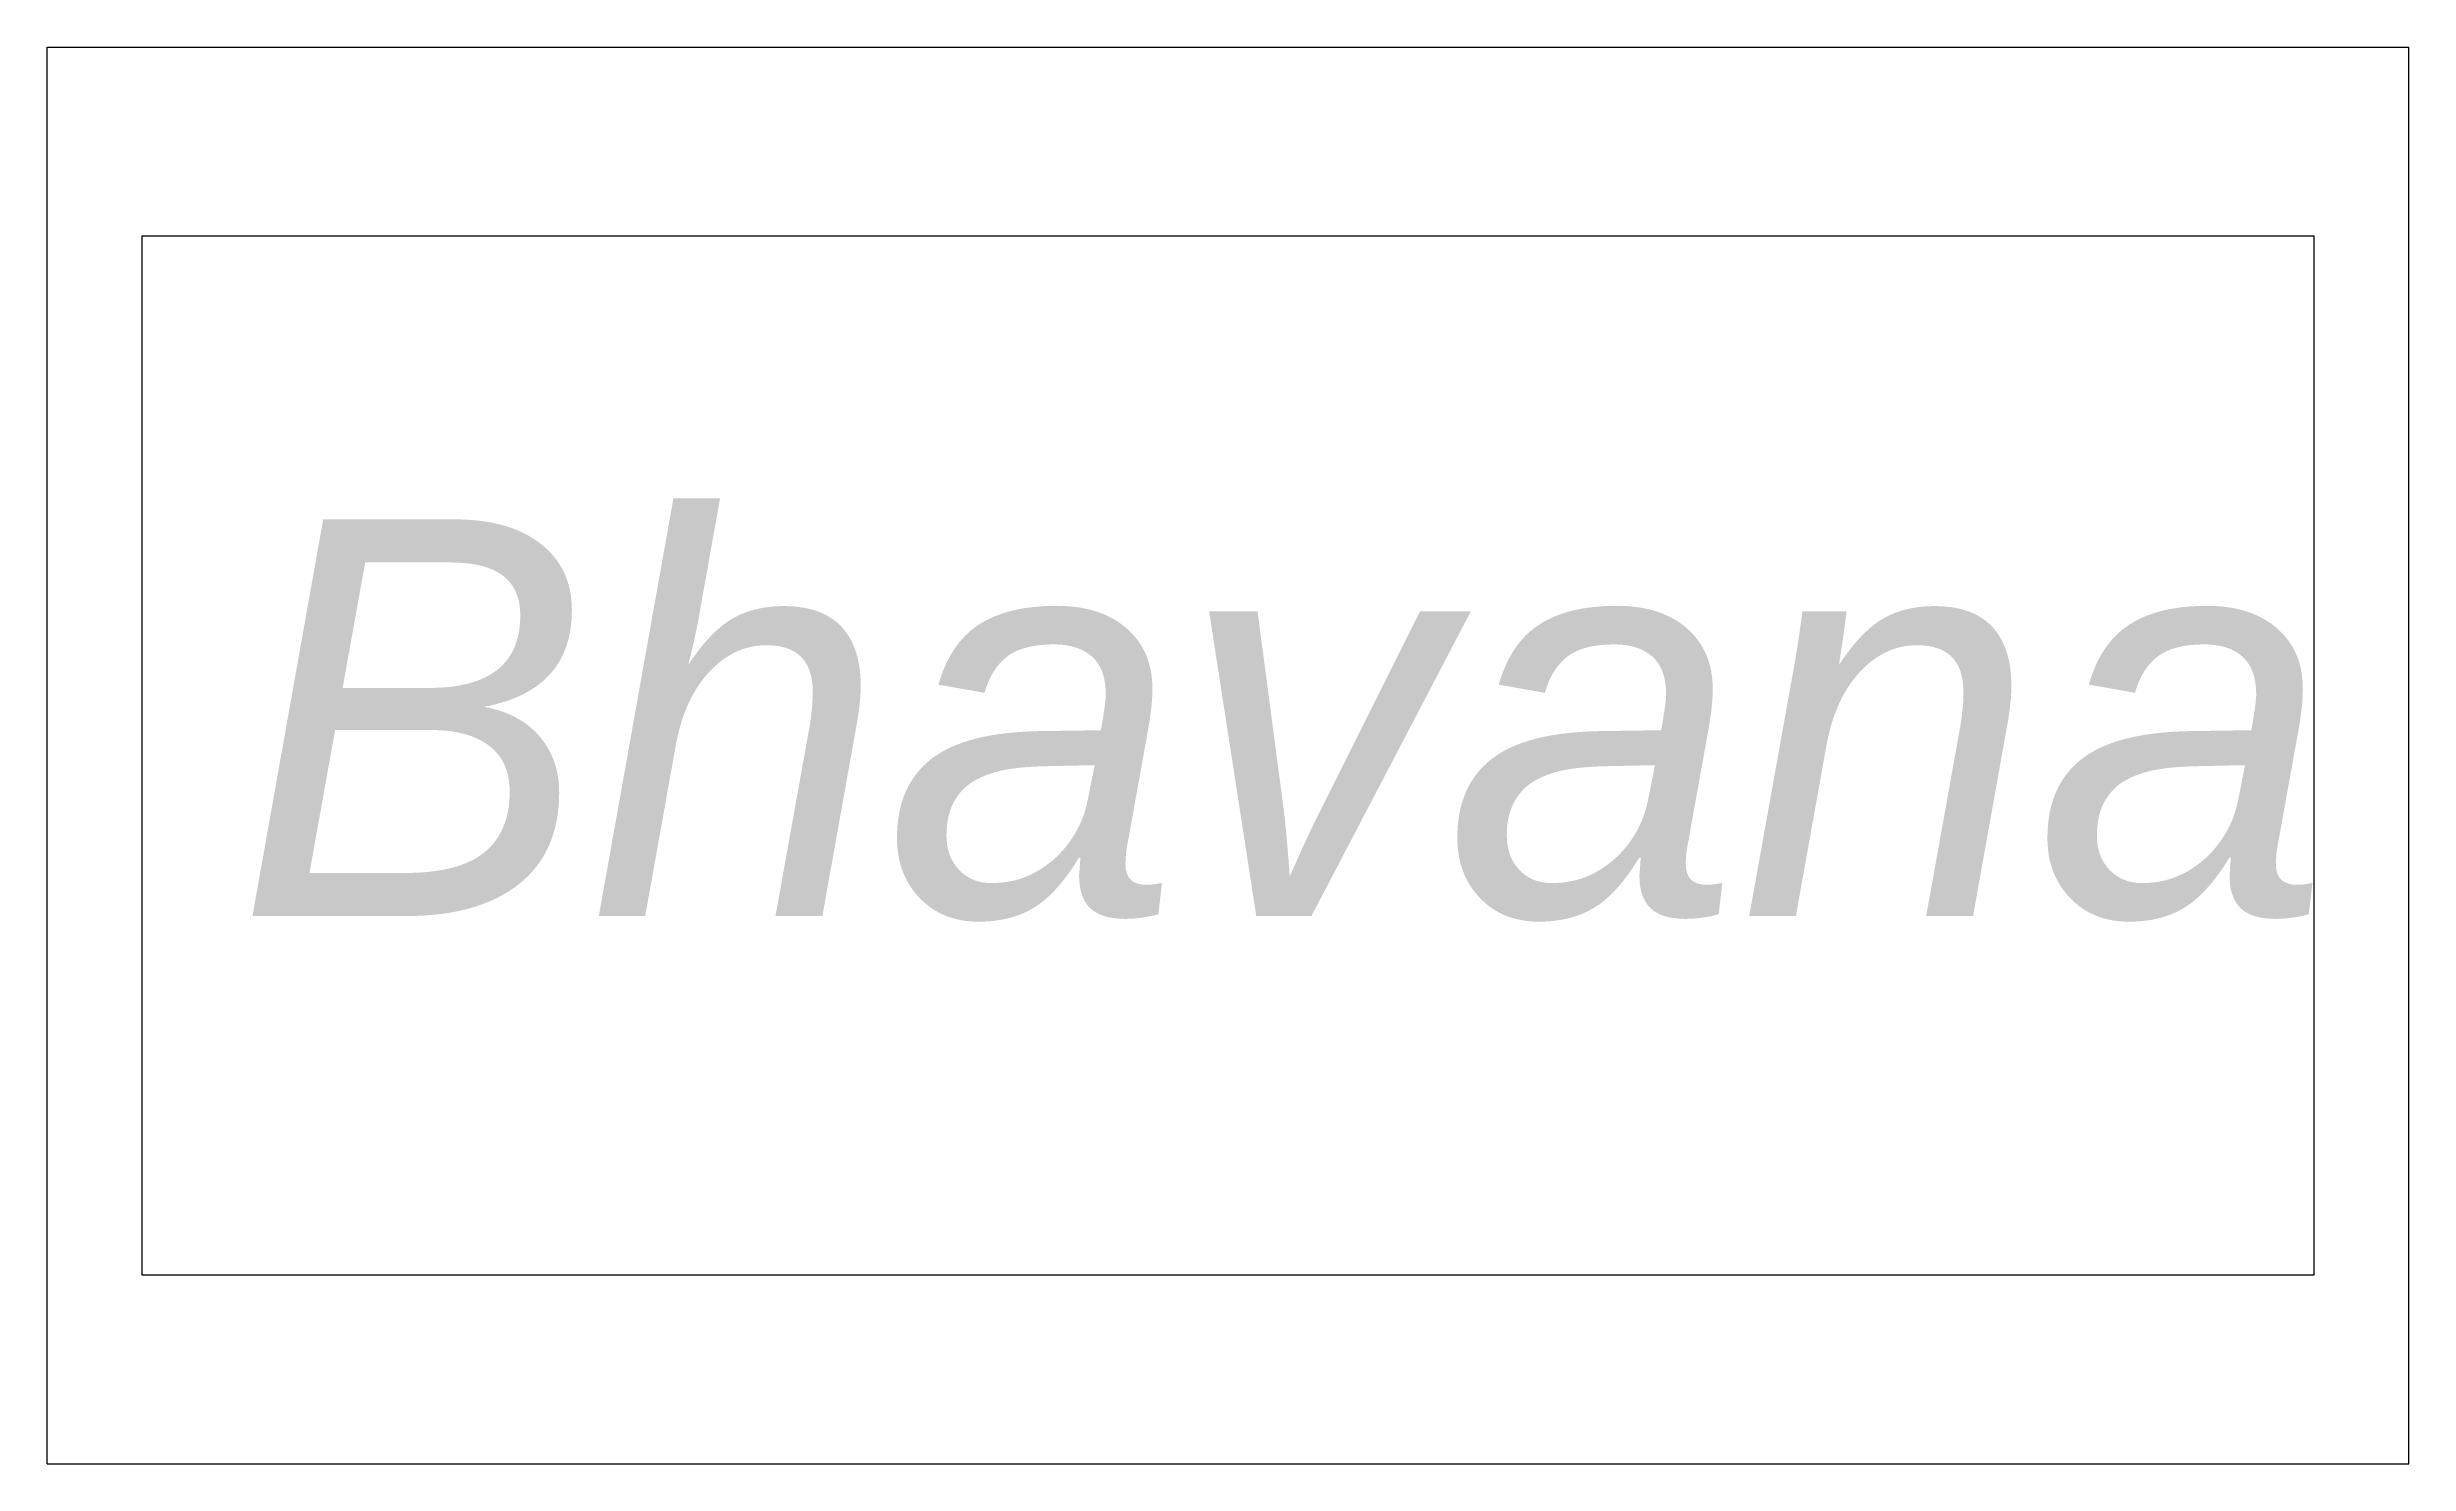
# Model space of a CAD drawing. Header units: millimetres. Extents: x 130 to 380, y 50 to 200.
import ezdxf

# ---------------------------------------------------------------- set-up
doc = ezdxf.new("R2010")
doc.units = ezdxf.units.MM
doc.layers.get('0').update_dxf_attribs({"lineweight": 25, "true_color": 0xffffff})
doc.styles.add('textstyle0', font='')
doc.styles.get('textstyle0').set_extended_font_data('Lato Medium', italic=True)

msp = doc.modelspace()

# ---------------------------------------------------------------- linework, layer by layer
for p, q in [((130, 200), (380, 200)), ((130, 50), (130, 200)), ((380, 50), (380, 200)), ((140, 180), (140, 70)), ((370, 180), (140, 180)), ((370, 70), (370, 180)), ((140, 70), (370, 70)), ((130, 50), (380, 50))]:
    msp.add_line(p, q)

# ---------------------------------------------------------------- texts
at = {"insert": (150, 150), "char_height": 1, "attachment_point": 1, "style": 'textstyle0'}
msp.add_mtext('\\H42;Bhavana', dxfattribs=at)

doc.saveas('drawing.dxf')
